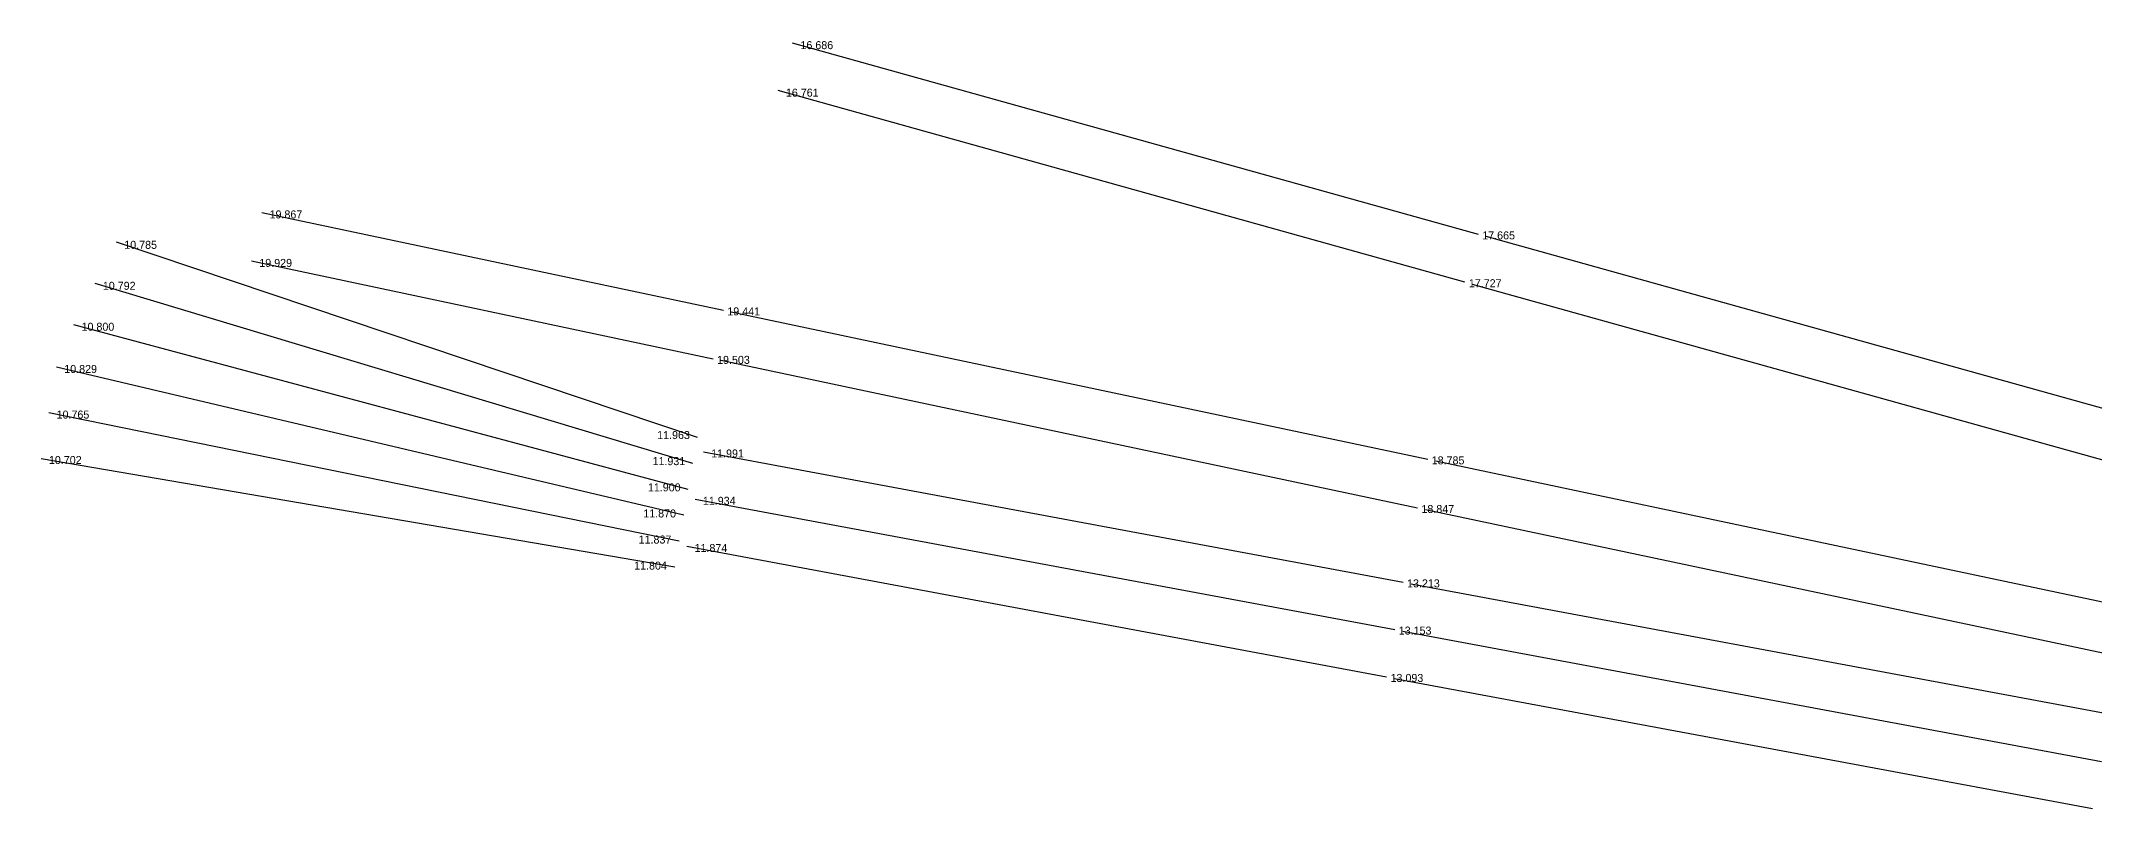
# Model space of a CAD drawing. Header units: metres. Extents: x 571105 to 571398, y 785590 to 785674.
# Drawn here: x 571104.8 to 571233.1, y 785625.9 to 785673.9 of the extents above; entities that cross this region are included whole.
import ezdxf
from ezdxf.enums import TextEntityAlignment as Align

# ---------------------------------------------------------------- set-up
doc = ezdxf.new("R2010")
doc.units = ezdxf.units.M
for name, color, linetype in [('B3', 3, 'Continuous'), ('B4', 4, 'Continuous'), ('B5', 5, 'Continuous'), ('B6', 6, 'Continuous')]:
    doc.layers.add(name, color=color, linetype=linetype)

msp = doc.modelspace()

# ---------------------------------------------------------------- linework, layer by layer
at = {"layer": 'B3'}
for p, q in [((571194.58, 785661.81, 20.61), (571151.72, 785673.77, 19.62)), ((571193.74, 785658.83, 20.67), (571150.82, 785670.81, 19.69)), ((571237.92, 785649.72, 20.85), (571195.06, 785661.68, 20.61)), ((571237.09, 785646.73, 20.91), (571194.22, 785658.69, 20.68))]:
    msp.add_line(p, q, dxfattribs=at)
at = {"layer": 'B4'}
for p, q in [((571147.4, 785657.06, 22.39), (571118.54, 785663.16, 22.82)), ((571146.75, 785654.02, 22.45), (571117.9, 785660.13, 22.88)), ((571191.42, 785647.74, 21.73), (571147.88, 785656.95, 22.38)), ((571190.78, 785644.71, 21.8), (571147.24, 785653.92, 22.44)), ((571235.45, 785638.42, 21.08), (571191.91, 785647.64, 21.73)), ((571234.8, 785635.39, 21.14), (571191.27, 785644.6, 21.79))]:
    msp.add_line(p, q, dxfattribs=at)
at = {"layer": 'B5'}
for p, q in [((571189.88, 785640.05, 16.15), (571146.14, 785648.21, 14.92)), ((571189.36, 785637.09, 16.09), (571145.62, 785645.25, 14.86)), ((571188.84, 785634.14, 16.03), (571145.1, 785642.3, 14.8)), ((571234.09, 785631.8, 17.41), (571190.37, 785639.95, 16.17)), ((571233.53, 785628.85, 17.35), (571189.85, 785637, 16.11)), ((571232.96, 785625.9, 17.29), (571189.33, 785634.04, 16.05))]:
    msp.add_line(p, q, dxfattribs=at)
at = {"layer": 'B6'}
for p, q in [((571145.77, 785649.11, 14.92), (571109.47, 785661.32, 13.71)), ((571145.49, 785647.49, 14.89), (571108.14, 785658.75, 13.72)), ((571145.2, 785645.87, 14.86), (571106.8, 785656.17, 13.73)), ((571144.92, 785644.26, 14.83), (571105.71, 785653.51, 13.76)), ((571144.63, 785642.64, 14.8), (571105.23, 785650.65, 13.7)), ((571144.35, 785641.02, 14.76), (571104.75, 785647.79, 13.63))]:
    msp.add_line(p, q, dxfattribs=at)

# ---------------------------------------------------------------- texts
for s, p in [('16.686', (571152.21, 785673.64, 19.63)), ('16.761', (571151.3, 785670.67, 19.71)), ('19.867', (571119.03, 785663.06, 22.81)), ('10.785', (571109.95, 785661.16, 13.73)), ('17.665', (571194.82, 785661.75, 20.61)), ('19.929', (571118.39, 785660.03, 22.87)), ('10.792', (571108.61, 785658.6, 13.74)), ('17.727', (571193.98, 785658.76, 20.67)), ('10.800', (571107.28, 785656.04, 13.74)), ('19.441', (571147.64, 785657, 22.39)), ('10.829', (571106.2, 785653.4, 13.77)), ('19.503', (571147, 785653.97, 22.45)), ('10.765', (571105.72, 785650.55, 13.71)), ('11.991', (571146.63, 785648.12, 14.94)), ('10.702', (571105.24, 785647.71, 13.65)), ('18.785', (571191.66, 785647.69, 21.73)), ('11.934', (571146.11, 785645.16, 14.88)), ('18.847', (571191.02, 785644.65, 21.79)), ('11.874', (571145.59, 785642.21, 14.82)), ('13.213', (571190.12, 785640, 16.16)), ('13.153', (571189.6, 785637.05, 16.1)), ('13.093', (571189.09, 785634.09, 16.04))]:
    msp.add_text(s, height=0.5).set_placement(p, align=Align.MIDDLE_LEFT)
for s, p in [('11.963', (571145.3, 785649.27, 14.91)), ('11.931', (571145.01, 785647.64, 14.88)), ('11.900', (571144.72, 785646, 14.85)), ('11.870', (571144.43, 785644.37, 14.82)), ('11.837', (571144.14, 785642.74, 14.78)), ('11.804', (571143.86, 785641.11, 14.75))]:
    msp.add_text(s, height=0.5).set_placement(p, align=Align.MIDDLE_RIGHT)

doc.saveas('drawing.dxf')
